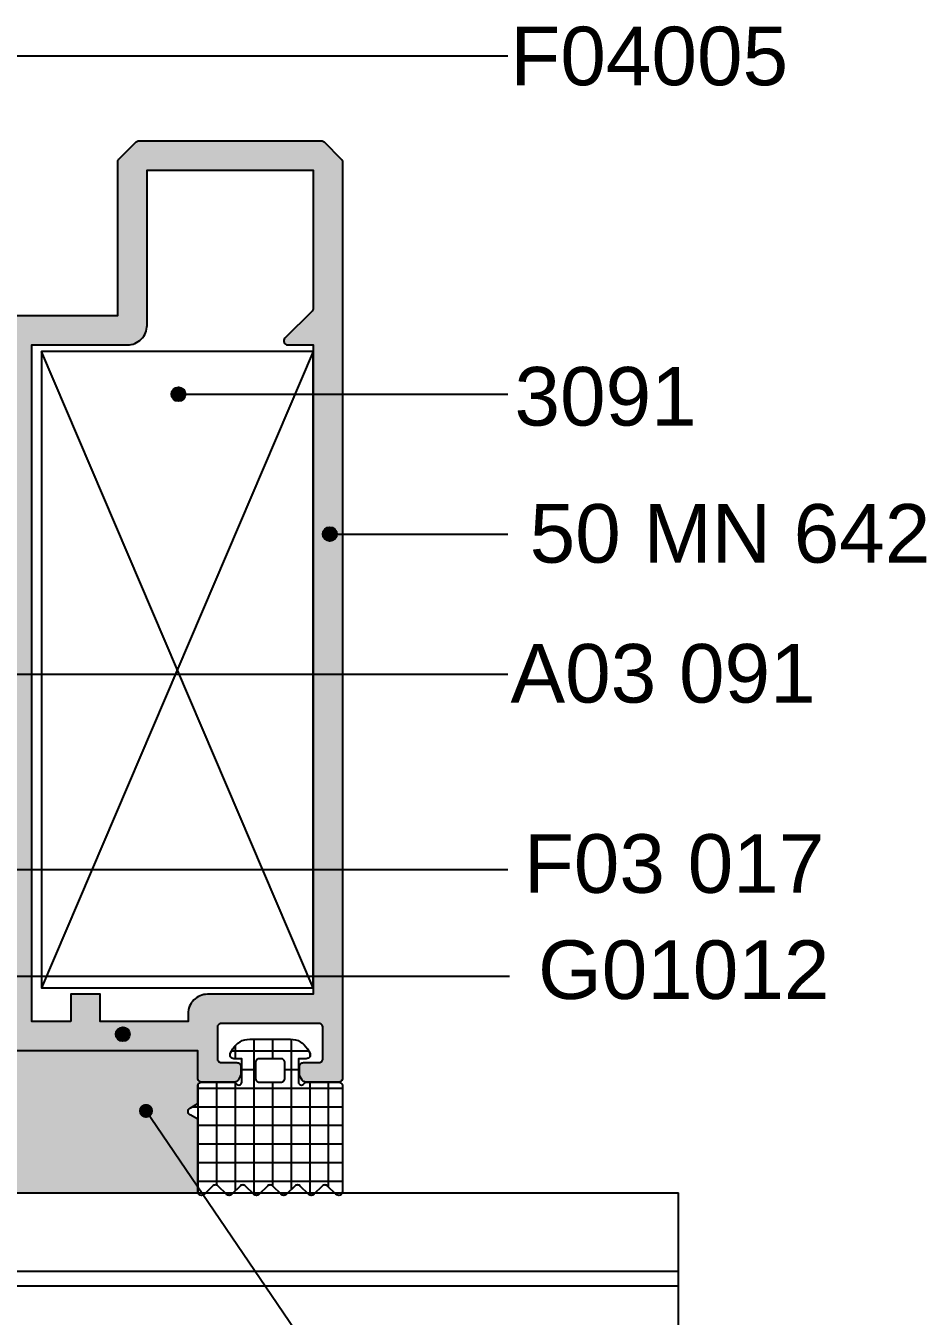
# Model space of a CAD drawing. Header units: millimetres. Extents: x -624 to 1947, y 11274 to 11571.
# Drawn here: x 753.3 to 799.4, y 11385.7 to 11451.8 of the extents above; entities that cross this region are included whole.
import ezdxf

# ---------------------------------------------------------------- set-up
doc = ezdxf.new("R2010")
doc.units = ezdxf.units.MM
for name, color, linetype in [('AKSESUAR', 7, 'Continuous'), ('aksesuar_k', 7, 'Continuous'), ('Antet', 7, 'Continuous'), ('FITIL', 11, 'Continuous')]:
    doc.layers.add(name, color=color, linetype=linetype)
doc.styles.get("Standard").update_dxf_attribs({"font": 'arial.ttf'})

# ---------------------------------------------------------------- blocks, each defined once
blk = doc.blocks.new('TOPALCAM')
at = {"linetype": 'Continuous'}
for points in [[(1650.127, 13097.83), (1650.127, 13093.246), (1649.627, 13093.246), (1649.627, 13097.83)], [(1650.127, 13097.83), (1650.127, 13093.246), (1649.627, 13093.246), (1649.627, 13097.83)], [(1650.127, 13097.83), (1650.127, 13093.246), (1649.627, 13093.246), (1649.627, 13097.83)], [(1669.127, 13097.83), (1669.127, 13093.246), (1669.627, 13093.246), (1669.627, 13097.83)], [(1669.127, 13097.83), (1669.127, 13093.246), (1669.627, 13093.246), (1669.627, 13097.83)], [(1669.127, 13097.83), (1669.127, 13093.246), (1669.627, 13093.246), (1669.627, 13097.83)]]:
    blk.add_hatch(color=4, dxfattribs=at).paths.add_polyline_path(points)
at = {"color": 4}
for p, q in [((1636.107, 13113.73), (1636.107, 13033.73)), ((1636.107, 13113.73), (1678.387, 13113.73)), ((1636.107, 13113.73), (1678.387, 13113.73)), ((1636.107, 13113.73), (1678.387, 13113.73)), ((1642.107, 13033.73), (1642.107, 13113.73)), ((1642.107, 13033.73), (1642.107, 13113.73)), ((1642.107, 13033.73), (1642.107, 13113.73)), ((1643.627, 13033.73), (1643.627, 13113.73)), ((1643.627, 13033.73), (1643.627, 13113.73)), ((1643.627, 13033.73), (1643.627, 13113.73)), ((1649.627, 13033.73), (1649.627, 13113.73)), ((1649.627, 13033.73), (1649.627, 13113.73)), ((1649.627, 13033.73), (1649.627, 13113.73)), ((1669.627, 13073.73), (1669.627, 13113.73)), ((1669.627, 13073.73), (1669.627, 13113.73)), ((1669.627, 13073.73), (1669.627, 13113.73)), ((1673.627, 13073.73), (1673.627, 13113.73)), ((1673.627, 13073.73), (1673.627, 13113.73)), ((1673.627, 13073.73), (1673.627, 13113.73)), ((1674.387, 13073.73), (1674.387, 13113.73)), ((1674.387, 13073.73), (1674.387, 13113.73)), ((1674.387, 13073.73), (1674.387, 13113.73)), ((1678.387, 13073.73), (1678.387, 13113.73)), ((1678.387, 13073.73), (1678.387, 13113.73)), ((1678.387, 13073.73), (1678.387, 13113.73)), ((1649.627, 13073.73), (1678.387, 13073.73)), ((1636.107, 13033.73), (1649.627, 13033.73))]:
    blk.add_line(p, q, dxfattribs=at)
for points in [[(1650.127, 13097.83), (1650.127, 13093.246), (1649.627, 13093.246), (1649.627, 13097.83)], [(1650.127, 13097.83), (1650.127, 13093.246), (1649.627, 13093.246), (1649.627, 13097.83)], [(1650.127, 13097.83), (1650.127, 13093.246), (1649.627, 13093.246), (1649.627, 13097.83)], [(1669.127, 13097.83), (1669.127, 13093.228), (1669.627, 13093.228), (1669.627, 13097.83)], [(1669.127, 13097.83), (1669.127, 13093.246), (1669.627, 13093.246), (1669.627, 13097.83)], [(1669.127, 13097.83), (1669.127, 13093.228), (1669.627, 13093.228), (1669.627, 13097.83)], [(1669.127, 13097.83), (1669.127, 13093.246), (1669.627, 13093.246), (1669.627, 13097.83)], [(1669.127, 13097.83), (1669.127, 13093.228), (1669.627, 13093.228), (1669.627, 13097.83)], [(1669.127, 13097.83), (1669.127, 13093.246), (1669.627, 13093.246), (1669.627, 13097.83)]]:
    blk.add_lwpolyline(points, close=True, dxfattribs=at)
for points in [[(1667.127, 13091.23, -0.414214), (1669.127, 13093.23), (1669.127, 13097.83), (1650.127, 13097.83), (1650.127, 13093.23, -0.414214), (1652.127, 13091.23)], [(1667.127, 13091.23, -0.414214), (1669.127, 13093.23), (1669.127, 13097.83), (1650.127, 13097.83), (1650.127, 13093.23, -0.414214), (1652.127, 13091.23)], [(1667.127, 13091.23, -0.414214), (1669.127, 13093.23), (1669.127, 13097.83), (1650.127, 13097.83), (1650.127, 13093.23, -0.414214), (1652.127, 13091.23)], [(1666.678, 13091.73, -0.300614), (1668.627, 13093.679), (1668.627, 13097.33), (1650.627, 13097.33), (1650.627, 13093.679, -0.300614), (1652.577, 13091.73)], [(1666.678, 13091.73, -0.300614), (1668.627, 13093.679), (1668.627, 13097.33), (1650.627, 13097.33), (1650.627, 13093.679, -0.300614), (1652.577, 13091.73)], [(1666.678, 13091.73, -0.300614), (1668.627, 13093.679), (1668.627, 13097.33), (1650.627, 13097.33), (1650.627, 13093.679, -0.300614), (1652.577, 13091.73)]]:
    blk.add_lwpolyline(points, format="xyb", close=True, dxfattribs=at)

msp = doc.modelspace()

# ---------------------------------------------------------------- hatches: boundary and pattern name
msp.add_hatch(color=7).paths.add_polyline_path([(762.106, 11392.086), (762.106, 11395.782), (761.706, 11396.013, -0.57735), (761.706, 11396.359), (762.106, 11396.59), (762.106, 11397.486, -0.414214), (762.306, 11397.686, -0.414214), (762.106, 11397.886), (762.106, 11399.286), (746.706, 11399.286), (746.706, 11392.011), (762.121, 11392.011, -0.096813)])
at = {"layer": 'AKSESUAR', "linetype": 'ByBlock'}
h = msp.add_hatch(color=30, dxfattribs=at)
h.paths.add_polyline_path([(767.622, 11397.686, -0.267949), (767.449, 11397.786), (767.333, 11397.986, -0.131652), (767.306, 11398.086), (767.306, 11398.486, -0.414214), (767.506, 11398.686), (768.306, 11398.686, 0.414214), (768.506, 11398.886), (768.506, 11400.486, 0.414214), (768.306, 11400.686), (763.306, 11400.686, 0.414214), (763.106, 11400.486), (763.106, 11398.886, 0.414214), (763.306, 11398.686), (764.106, 11398.686, -0.414214), (764.306, 11398.486), (764.306, 11398.086, -0.131652), (764.279, 11397.986), (764.164, 11397.786, -0.267949), (763.991, 11397.686), (762.306, 11397.686, -0.414214), (762.106, 11397.886), (762.106, 11399.286), (746.506, 11399.286), (746.506, 11400.786), (745.606, 11400.786, -0.414214), (744.906, 11401.486), (744.906, 11401.886, -0.414214), (745.106, 11402.086), (746.506, 11402.086), (746.506, 11404.286), (731.806, 11404.286), (731.806, 11402.086), (733.206, 11402.086, -0.414214), (733.406, 11401.886), (733.406, 11401.686, -0.414214), (732.806, 11401.086), (730.826, 11401.086, -0.388879), (730.627, 11401.269), (730.207, 11406.069, -0.440011), (730.406, 11406.286), (739.406, 11406.286), (739.706, 11405.986), (740.006, 11406.286), (747.906, 11406.286, -0.414214), (748.906, 11405.286), (748.906, 11402.286, 0.414214), (749.406, 11401.786), (751.506, 11401.786, 0.414214), (752.006, 11402.286), (752.006, 11413.536), (748.906, 11413.536), (748.906, 11413.336, -0.414214), (748.706, 11413.136), (748.444, 11413.136, -0.087489), (748.102, 11413.196), (745.938, 11413.984, -0.315299), (745.806, 11414.172), (745.806, 11415.236, -0.520567), (746.075, 11415.424), (747.138, 11415.037, 0.520567), (747.406, 11415.225), (747.406, 11417.263, -0.267949), (747.506, 11417.436), (747.806, 11417.609, -0.131652), (747.906, 11417.636), (748.706, 11417.636, -0.414214), (748.906, 11417.436), (748.906, 11415.935, -0.065543), (748.899, 11415.883), (748.713, 11415.188, 0.57735), (748.958, 11414.943), (749.654, 11415.129, -0.065543), (749.705, 11415.136), (750.907, 11415.136, -0.065543), (750.959, 11415.129), (751.654, 11414.943, 0.493145), (751.906, 11415.136), (751.906, 11424.836), (752.206, 11425.136), (751.906, 11425.436), (751.906, 11435.136, 0.493145), (751.654, 11435.329), (750.959, 11435.143, -0.065543), (750.907, 11435.136), (749.705, 11435.136, -0.065543), (749.654, 11435.143), (748.958, 11435.329, 0.57735), (748.713, 11435.084), (748.899, 11434.389, -0.065543), (748.906, 11434.337), (748.906, 11432.836, -0.414214), (748.706, 11432.636), (747.906, 11432.636, -0.131652), (747.806, 11432.663), (747.506, 11432.836, -0.267949), (747.406, 11433.009), (747.406, 11435.047, 0.520567), (747.138, 11435.235), (746.075, 11434.848, -0.520567), (745.806, 11435.036), (745.806, 11436.1, -0.315299), (745.938, 11436.288), (747.552, 11436.876, -0.087489), (747.894, 11436.936), (758.006, 11436.936), (758.006, 11444.803, -0.198912), (758.065, 11444.945), (758.948, 11445.827, -0.198912), (759.089, 11445.886), (768.423, 11445.886, -0.198912), (768.565, 11445.827), (769.448, 11444.945, -0.198912), (769.506, 11444.803), (769.506, 11397.886, -0.414214), (769.306, 11397.686)])
h.paths.add_polyline_path([(755.606, 11400.786), (753.606, 11400.786), (753.606, 11435.436), (758.506, 11435.436, 0.414214), (759.506, 11436.436), (759.506, 11444.386), (768.006, 11444.386), (768.006, 11437.302, -0.198912), (767.948, 11437.16), (766.565, 11435.777, 0.668179), (766.706, 11435.436), (768.006, 11435.436), (768.006, 11402.186), (762.606, 11402.186, 0.414214), (761.606, 11401.186), (761.606, 11400.786), (757.106, 11400.786), (757.106, 11402.186), (755.606, 11402.186)], flags=16)
at = {"layer": 'Antet'}
h = msp.add_hatch(dxfattribs=at)
h.set_pattern_fill('LINE', color=0, scale=0.5, angle=45, style=0)
h.set_pattern_definition([(135, (-265.243095, 11397.081443), (0.044194174, 0.044194174), [])])
edge = h.paths.add_edge_path()
edge.add_arc((761.113, 11432.91), 0.362, -180, 180, ccw=False)
h = msp.add_hatch(dxfattribs=at)
h.set_pattern_fill('LINE', color=0, scale=0.5, angle=45, style=0)
h.set_pattern_definition([(135, (-257.49476, 11389.9176), (0.044194174, 0.044194174), [])])
edge = h.paths.add_edge_path()
edge.add_arc((768.861, 11425.746), 0.362, -180, 180, ccw=False)
h = msp.add_hatch(dxfattribs=at)
h.set_pattern_fill('LINE', color=0, scale=0.5, angle=45, style=0)
h.set_pattern_definition([(135, (-268.09069, 11364.312454), (0.044194174, 0.044194174), [])])
edge = h.paths.add_edge_path()
edge.add_arc((758.266, 11400.141), 0.362, -180, 180, ccw=False)
h = msp.add_hatch(color=0, dxfattribs=at)
h.set_gradient(color1=(77, 0, 0))
edge = h.paths.add_edge_path()
edge.add_arc((759.454, 11396.214), 0.362, 0, 360)
at = {"layer": 'FITIL'}
h = msp.add_hatch(dxfattribs=at)
h.set_pattern_fill('NET', color=256, scale=0.3, style=0)
h.set_pattern_definition([(0, (-163.6988, -1354.6916), (0, 0.9525), []), (90, (-163.6988, -1354.6916), (-0.9525, 1e-16), [])])
h.paths.add_polyline_path([(762.106, 11392.086), (762.106, 11395.782), (761.706, 11396.013, -0.57735), (761.706, 11396.359), (762.106, 11396.59), (762.106, 11397.486, -0.414214), (762.306, 11397.686), (763.919, 11397.686, -0.245393), (764.083, 11397.6, 0.734238), (764.356, 11397.686), (764.356, 11398.886), (763.956, 11398.886, -0.57735), (763.783, 11399.186), (763.899, 11399.386, -0.267949), (764.765, 11399.886), (766.848, 11399.886, -0.267949), (767.714, 11399.386), (767.829, 11399.186, -0.57735), (767.656, 11398.886), (767.256, 11398.886), (767.256, 11397.686, 0.734238), (767.529, 11397.6, -0.245393), (767.693, 11397.686), (769.306, 11397.686, -0.414214), (769.506, 11397.486), (769.506, 11392.086, -0.668179), (769.165, 11391.945), (768.748, 11392.362, 0.414214), (768.465, 11392.362), (768.048, 11391.945, -0.414214), (767.765, 11391.945), (767.348, 11392.362, 0.414214), (767.065, 11392.362), (766.648, 11391.945, -0.414214), (766.365, 11391.945), (765.948, 11392.362, 0.414214), (765.665, 11392.362), (765.248, 11391.945, -0.414214), (764.965, 11391.945), (764.548, 11392.362, 0.414214), (764.265, 11392.362), (763.848, 11391.945, -0.414214), (763.565, 11391.945), (763.148, 11392.362, 0.414214), (762.865, 11392.362), (762.448, 11391.945, -0.668179)])
h.paths.add_polyline_path([(766.556, 11397.886), (766.556, 11398.686, 0.414214), (766.356, 11398.886), (765.256, 11398.886, 0.414214), (765.056, 11398.686), (765.056, 11397.886, 0.414214), (765.256, 11397.686), (766.356, 11397.686, 0.414214)], flags=16)

# ---------------------------------------------------------------- linework, layer by layer
at = {"color": 140}
for p, q in [((750.056, 11450.239), (777.971, 11450.239)), ((761.113, 11432.91), (777.971, 11432.91)), ((768.861, 11425.746), (777.971, 11425.746)), ((716.842, 11418.582), (777.971, 11418.582)), ((733.596, 11408.567), (777.971, 11408.567)), ((737.511, 11403.113), (778.054, 11403.113)), ((759.437, 11396.263), (794.204, 11345.053))]:
    msp.add_line(p, q, dxfattribs=at)
at = {"color": 3}
msp.add_lwpolyline([(768.006, 11402.518), (768.006, 11435.104), (754.106, 11435.104), (754.106, 11402.518)], close=True, dxfattribs=at)
at = {"color": 11, "linetype": 'Continuous', "flags": 128}
msp.add_lwpolyline([(766.556, 11397.886), (766.556, 11398.686, 0.414214), (766.356, 11398.886), (765.256, 11398.886, 0.414214), (765.056, 11398.686), (765.056, 11397.886, 0.414214), (765.256, 11397.686), (766.356, 11397.686, 0.414214)], format="xyb", close=True, dxfattribs=at)
at = {"layer": 'AKSESUAR', "color": 0, "linetype": 'ByBlock'}
msp.add_lwpolyline([(747.894, 11436.936), (758.006, 11436.936), (758.006, 11444.803, -0.198912), (758.065, 11444.945), (758.948, 11445.827, -0.198912), (759.089, 11445.886), (768.423, 11445.886, -0.198912), (768.565, 11445.827), (769.448, 11444.945, -0.198912), (769.506, 11444.803), (769.506, 11397.886, -0.414214), (769.306, 11397.686), (767.622, 11397.686, -0.267949), (767.449, 11397.786), (767.333, 11397.986, -0.131652), (767.306, 11398.086), (767.306, 11398.486, -0.414214), (767.506, 11398.686), (768.306, 11398.686, 0.414214), (768.506, 11398.886), (768.506, 11400.486, 0.414214), (768.306, 11400.686), (763.306, 11400.686, 0.414214), (763.106, 11400.486), (763.106, 11398.886, 0.414214), (763.306, 11398.686), (764.106, 11398.686, -0.414214), (764.306, 11398.486), (764.306, 11398.086, -0.131652), (764.279, 11397.986), (764.164, 11397.786, -0.267949), (763.991, 11397.686), (762.306, 11397.686, -0.414214), (762.106, 11397.886), (762.106, 11399.286), (746.506, 11399.286)], format="xyb", dxfattribs=at)
msp.add_lwpolyline([(755.606, 11400.786), (753.606, 11400.786), (753.606, 11435.436), (758.506, 11435.436, 0.414214), (759.506, 11436.436), (759.506, 11444.386), (768.006, 11444.386), (768.006, 11437.302, -0.198912), (767.948, 11437.16), (766.565, 11435.777, 0.668179), (766.706, 11435.436), (768.006, 11435.436), (768.006, 11402.186), (762.606, 11402.186, 0.414214), (761.606, 11401.186), (761.606, 11400.786), (757.106, 11400.786), (757.106, 11402.186), (755.606, 11402.186)], format="xyb", close=True, dxfattribs=at)
at = {"layer": 'aksesuar_k', "color": 3}
for p, q in [((768.006, 11435.104), (754.106, 11402.518)), ((768.006, 11402.518), (754.106, 11435.104))]:
    msp.add_line(p, q, dxfattribs=at)
at = {"layer": 'Antet', "color": 0}
for centre in [(761.113, 11432.91), (768.861, 11425.746), (758.266, 11400.141)]:
    msp.add_circle(centre, 0.362, dxfattribs=at)
at = {"layer": 'FITIL', "flags": 128}
msp.add_lwpolyline([(762.106, 11392.086), (762.106, 11395.782), (761.706, 11396.013, -0.57735), (761.706, 11396.359), (762.106, 11396.59), (762.106, 11397.486, -0.414214), (762.306, 11397.686), (763.919, 11397.686, -0.245393), (764.083, 11397.6, 0.734238), (764.356, 11397.686), (764.356, 11398.886), (763.956, 11398.886, -0.57735), (763.783, 11399.186), (763.899, 11399.386, -0.267949), (764.765, 11399.886), (766.848, 11399.886, -0.267949), (767.714, 11399.386), (767.829, 11399.186, -0.57735), (767.656, 11398.886), (767.256, 11398.886), (767.256, 11397.686, 0.734238), (767.529, 11397.6, -0.245393), (767.693, 11397.686), (769.306, 11397.686, -0.414214), (769.506, 11397.486), (769.506, 11392.086, -0.668179), (769.165, 11391.945), (768.748, 11392.362, 0.414214), (768.465, 11392.362), (768.048, 11391.945, -0.414214), (767.765, 11391.945), (767.348, 11392.362, 0.414214), (767.065, 11392.362), (766.648, 11391.945, -0.414214), (766.365, 11391.945), (765.948, 11392.362, 0.414214), (765.665, 11392.362), (765.248, 11391.945, -0.414214), (764.965, 11391.945), (764.548, 11392.362, 0.414214), (764.265, 11392.362), (763.848, 11391.945, -0.414214), (763.565, 11391.945), (763.148, 11392.362, 0.414214), (762.865, 11392.362), (762.448, 11391.945, -0.668179)], format="xyb", close=True, dxfattribs=at)

# ---------------------------------------------------------------- block references
at = {"color": 30, "xscale": -1, "rotation": 270}
msp.add_blockref('TOPALCAM', (-12327.023, 9713.624), dxfattribs=at)

# ---------------------------------------------------------------- texts
at = {"layer": 'Antet', "char_height": 3, "width": 32.13086, "attachment_point": 3}
for s, insert in [('{\\fArial|b0|i0|c162|p34;F04005}', (792.307, 11451.73)), ('{\\fArial|b0|i0|c162|p34;3091}', (787.631, 11434.304)), ('{\\fArial|b0|i0|c162|p34;50 MN 642}', (799.582, 11427.284)), ('{\\fArial|b0|i0|c162|p34;A03 091}', (793.717, 11420.12)), ('{\\fArial|b0|i0|c162|p34;F03 017}', (794.161, 11410.379)), ('{\\fArial|b0|i0|c162|p34;G01012}', (794.424, 11404.944))]:
    msp.add_mtext(s, dxfattribs=dict(at, insert=insert))

doc.saveas('drawing.dxf')
